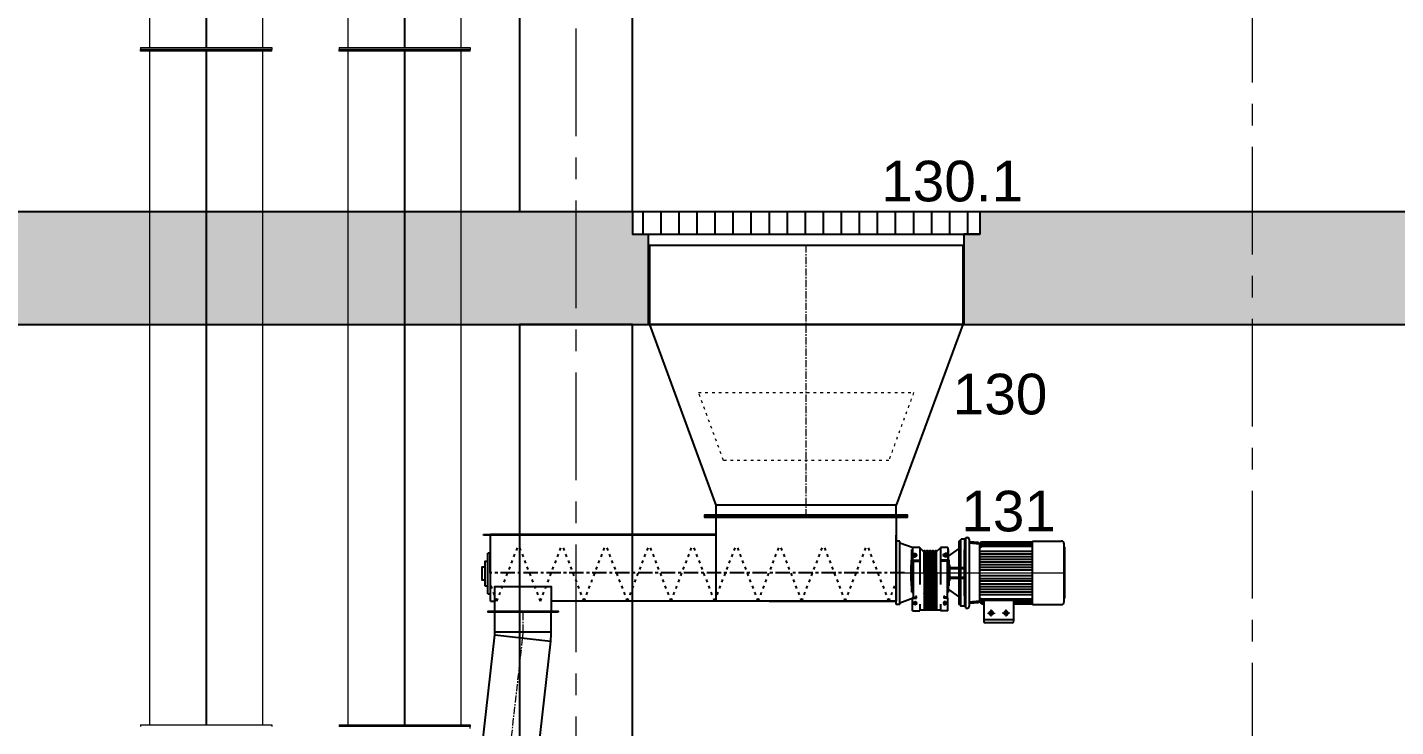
# Model space of a CAD drawing. Header units: millimetres. Extents: x 3220 to 226993, y 817 to 176024.
# Drawn here: x 200218 to 206285, y 75261 to 78358 of the extents above; entities that cross this region are included whole.
import ezdxf

# ---------------------------------------------------------------- set-up
doc = ezdxf.new("R2010")
doc.units = ezdxf.units.MM
for name, pattern in [('ACAD_ISO03W100', [30, 12, -18]), ('AXES', [50.8, 31.75, -6.35, 6.35, -6.35]), ('CENTER', [10.16, 6.35, -1.27, 1.27, -1.27]), ('DASHED2', [9.525, 6.35, -3.175])]:
    doc.linetypes.add(name, pattern=pattern)
for name, color, linetype, lineweight in [('Axe', 1, 'AXES', 9), ('Cache', 3, 'ACAD_ISO03W100', 13), ('RAHMEN025', 7, 'Continuous', 50)]:
    doc.layers.add(name, color=color, linetype=linetype, lineweight=lineweight)
for name, color, linetype in [('D3', 7, 'Continuous'), ('Repère', 76, 'Continuous'), ('TB', 7, 'Continuous')]:
    doc.layers.add(name, color=color, linetype=linetype)
doc.layers.add('Sichtbare Kanten(DIN)', color=7, linetype='Continuous', lineweight=50, true_color=0x3f3f3f)
doc.styles.get("Standard").update_dxf_attribs({"font": 'arial.ttf'})

# ---------------------------------------------------------------- blocks, each defined once
blk = doc.blocks.new('SECTION D-E')
h = blk.add_hatch()
h.set_pattern_fill('AR-CONC', color=256, scale=3)
h.paths.add_polyline_path([(-250, 0), (-1500, 0), (-1500, -500), (-250, -500)])
h.paths.add_polyline_path([(0, 0), (-250, 0), (-250, -500), (0, -500)])
h.paths.add_polyline_path([(250, 0), (0, 0), (0, -500), (250, -500)])
h.paths.add_polyline_path([(3000, 0), (250, 0), (250, -500), (3000, -500)])
h.paths.add_polyline_path([(6000, 0), (3000, 0), (3000, -500), (3250, -500), (6000, -500)])
h.paths.add_polyline_path([(9000, 0), (6000, 0), (6000, -500), (6250, -500), (9000, -500)])
h.paths.add_polyline_path([(23750, 0), (15000, 0), (15000, -500), (23750, -500)])
h.paths.add_polyline_path([(24000, 0), (23750, 0), (23750, -500), (24000, -500)])
h.paths.add_polyline_path([(24250, 0), (24000, 0), (24000, -500), (24250, -500)])
h.paths.add_polyline_path([(32500, 0), (24250, 0), (24250, -500), (32500, -500)])
h.paths.add_polyline_path([(9070, -100), (9000, -100), (9000, -500), (9070, -500)])
h.paths.add_polyline_path([(9000, -100), (9000, -500), (12000, -500), (12000, 0), (9000, 0)])
h.paths.add_polyline_path([(13720, -100), (13720, -500), (15000, -500), (15000, 0), (13790, 0), (13790, -100)])
h.paths.add_polyline_path([(12320, -500), (12320, -100), (12250, -100), (12250, 0), (12000, 0), (12000, -500)])
for p, q in [((-1500, 0), (32500, 0)), ((12250, -100), (13790, -100)), ((-1500, -500), (32500, -500))]:
    blk.add_line(p, q)
for points in [[(11750, 0), (12250, 0), (12250, 4500), (11750, 4500)], [(11750, -3500), (12250, -3500), (12250, -500), (11750, -500)]]:
    blk.add_lwpolyline(points, close=True)
for points in [[(12250, 0), (12250, -100), (12320, -100), (12320, -500)], [(13790, 0), (13790, -100), (13720, -100), (13720, -500)]]:
    blk.add_lwpolyline(points)
at = {"color": 4}
for points in [[(12297.2, -100), (12297.2, 0)], [(12377.2, -100), (12377.2, 0)], [(12457.2, -100), (12457.2, 0)], [(12537.2, -100), (12537.2, 0)], [(12617.2, -100), (12617.2, 0)], [(12697.2, -100), (12697.2, 0)], [(12777.2, -100), (12777.2, 0)], [(12857.2, -100), (12857.2, 0)], [(12937.2, -100), (12937.2, 0)], [(13017.2, -100), (13017.2, 0)], [(13097.2, -100), (13097.2, 0)], [(13177.2, -100), (13177.2, 0)], [(13257.2, -100), (13257.2, 0)], [(13337.2, -100), (13337.2, 0)], [(13417.2, -100), (13417.2, 0)], [(13497.2, -100), (13497.2, 0)], [(13577.2, -100), (13577.2, 0)], [(13657.2, -100), (13657.2, 0)], [(13737.2, -100), (13737.2, 0)]]:
    blk.add_lwpolyline(points, dxfattribs=at)
at = {"layer": 'Axe', "ltscale": 15}
for p, q in [((12000, -5000), (12000, 33323.9)), ((15000, -4000), (15000, 33323.9))]:
    blk.add_line(p, q, dxfattribs=at)
blk = doc.blocks.new('be 500 pied F')
at = {"layer": 'Sichtbare Kanten(DIN)', "color": 5, "lineweight": 0}
for p, q in [((731, 1718.2), (515.3, 1718.2)), ((731, 1710.2), (731, 1718.2))]:
    blk.add_line(p, q, dxfattribs=at)
blk = doc.blocks.new('be 500 gain 2000')
at = {"layer": 'Sichtbare Kanten(DIN)', "color": 5, "lineweight": 0}
for p, q in [((0, -291), (0, 291)), ((8, 291), (0, 291)), ((8, 291), (8, -291)), ((1992, 250.5), (8, 250.5)), ((1992, -291), (1992, 291)), ((1992, 291), (2000, 291)), ((2000, 291), (2000, -291)), ((8, 1), (1992, 1)), ((1992, 0), (8, 0)), ((8, -291), (0, -291)), ((1992, -250.5), (8, -250.5)), ((1992, -291), (2000, -291))]:
    blk.add_line(p, q, dxfattribs=at)
blk = doc.blocks.new('132')
at = {"layer": 'Sichtbare Kanten(DIN)', "color": 5, "lineweight": 0}
for p, q in [((-731, 4218.2), (-149, 4218.2)), ((-731, 4210.2), (-731, 4218.2)), ((-149, 4210.2), (-731, 4210.2)), ((-690.5, 1226.2), (-690.5, 4210.2)), ((-440, 1226.2), (-440, 4210.2)), ((-439, 4210.2), (-439, 1226.2)), ((-189.5, 1226.2), (-189.5, 4210.2)), ((-149, 4210.2), (-149, 4218.2)), ((149, 4218.2), (731, 4218.2)), ((149, 4210.2), (149, 4218.2)), ((731, 4210.2), (149, 4210.2)), ((189.5, 1226.2), (189.5, 4210.2)), ((440, 1226.2), (440, 4210.2)), ((441, 4210.2), (441, 1226.2)), ((690.5, 1226.2), (690.5, 4210.2)), ((731, 4210.2), (731, 4218.2)), ((-731, 1226.2), (-149, 1226.2)), ((-731, 1226.2), (-731, 1218.2)), ((-149, 1226.2), (-149, 1218.2)), ((149, 1226.2), (731, 1226.2)), ((149, 1226.2), (149, 1218.2)), ((731, 1218.2), (149, 1218.2)), ((731, 1226.2), (731, 1218.2))]:
    blk.add_line(p, q, dxfattribs=at)
at = {"color": 5, "lineweight": 0, "rotation": 270}
for p in [(-440, 6218.2), (440, 6218.2)]:
    blk.add_blockref('be 500 gain 2000', p, dxfattribs=at)
blk.add_blockref('be 500 pied F', (0, -500))
blk = doc.blocks.new('130')
at = {"color": 34}
for p, q in [((695, 0), (-695, 0)), ((695, -350), (-695, -350))]:
    blk.add_line(p, q, dxfattribs=at)
for points in [[(-695, 0), (-695, -350), (-400, -1150.5)], [(695, 0), (695, -350), (400, -1150.5)]]:
    blk.add_lwpolyline(points, dxfattribs=at)
for points in [[(-400, -1195.5), (400, -1195.5), (400, -1150.5), (-400, -1150.5)], [(-450, -1200.5), (450, -1200.5), (450, -1195.5), (-450, -1195.5)]]:
    blk.add_lwpolyline(points, close=True, dxfattribs=at)
at = {"layer": 'Axe'}
blk.add_line((0, -1200.5), (0, 0), dxfattribs=at)
at = {"layer": 'Cache', "color": 3}
blk.add_lwpolyline([(-477, -652.3), (477, -652.3), (366.5, -952.3), (-366.5, -952.3)], close=True, dxfattribs=at)
blk = doc.blocks.new('A$C1187285E')
at = {"layer": 'Axe'}
for p, q in [((-164.2, 124.2), (-164.2, 104.3)), ((-122.3, 124.2), (-122.3, 104.3)), ((-174.9, 114.3), (-153.5, 114.3)), ((-111.6, 114.3), (-133.1, 114.3))]:
    blk.add_line(p, q, dxfattribs=at)
at = {"layer": 'Axe', "ltscale": 30}
blk.add_line((163.6, 0), (-331, 0), dxfattribs=at)
at = {"layer": 'D3', "color": 5, "ltscale": 10}
for p, q in [((-185.2, 78.7), (-185.2, 137.8)), ((-185.2, 133.6), (-101.4, 133.6)), ((-181, 142), (-105.6, 142)), ((-101.4, 78.7), (-101.4, 137.8)), ((-329.3, 81.7), (-329.3, -81.7)), ((-239.6, 90.1), (-320.9, 90.1)), ((-239.6, 90.1), (-239.6, -90.1)), ((-185.2, 88.1), (-239.6, 88.1)), ((-185.2, 85.6), (-239.6, 85.6)), ((-185.2, 83.1), (-239.6, 83.1)), ((-239.6, 79.7), (-185.2, 79.7)), ((-185.2, 78.7), (-101.4, 78.7)), ((-95.1, 88.1), (-101.4, 88.1)), ((-95.1, 85.6), (-101.4, 85.6)), ((-95.1, 83.1), (-101.4, 83.1)), ((-101.4, 79.7), (-95.1, 79.7)), ((-95.1, 88.1), (-88.8, 81.5)), ((-95.1, 85.6), (-88.8, 80.7)), ((-95.1, 83.1), (-88.8, 79.9)), ((-95.1, 79.7), (-88.8, 74.8)), ((-88.8, 80.4), (-60, 83)), ((-88.8, -81.5), (-88.8, 80.4)), ((-86.3, 84.9), (-60, 87.2)), ((-86.3, 80.7), (-86.3, 84.9)), ((-60, -95), (-60, 95)), ((-50, 100), (-55, 100)), ((-50, 100), (-50, -100)), ((-329.3, 73.8), (-331, 72.1)), ((-331, 72.1), (-331, -72.1)), ((-239.6, 74.7), (-95.1, 74.7)), ((-88.8, 61.1), (-239.6, 61.1)), ((-88.8, 53.5), (-239.6, 53.5)), ((-88.8, 46), (-239.6, 46)), ((-95.1, 74.7), (-88.8, 69.8)), ((-46.5, 65), (-50, 65)), ((-46.5, 65), (-46.5, -65)), ((-88.8, 38.4), (-239.6, 38.4)), ((-88.8, 30.8), (-239.6, 30.8)), ((-88.8, 23.2), (-239.6, 23.2)), ((-88.8, 15.7), (-239.6, 15.7)), ((-88.8, 8.1), (-239.6, 8.1)), ((0, 12), (-46.5, 12)), ((-5, 15), (-45, 15)), ((-45, 15), (-45, 12)), ((-5, 12), (-5, 15)), ((0, -12), (0, 12)), ((-88.8, -8.1), (-239.6, -8.1)), ((-88.8, -15.7), (-239.6, -15.7)), ((-88.8, -23.2), (-239.6, -23.2)), ((-88.8, -30.8), (-239.6, -30.8)), ((-88.8, -38.4), (-239.6, -38.4)), ((0, -12), (-46.5, -12)), ((-329.3, -73.8), (-331, -72.1)), ((-88.8, -46), (-239.6, -46)), ((-88.8, -53.5), (-239.6, -53.5)), ((-88.8, -61.1), (-239.6, -61.1)), ((-239.6, -74.7), (-95.1, -74.7)), ((-95.1, -74.7), (-88.8, -69.8)), ((-95.1, -79.7), (-88.8, -74.8)), ((-46.5, -65), (-50, -65)), ((-239.6, -90.1), (-320.9, -90.1)), ((-101.4, -79.7), (-239.6, -79.7)), ((-95.1, -83.1), (-239.6, -83.1)), ((-95.1, -85.6), (-239.6, -85.6)), ((-95.1, -88.1), (-239.6, -88.1)), ((-101.4, -79.7), (-95.1, -79.7)), ((-95.1, -83.1), (-88.8, -79.9)), ((-95.1, -85.6), (-88.8, -80.7)), ((-95.1, -88.1), (-88.8, -81.5)), ((-88.8, -81.5), (-60, -84)), ((-86.3, -85.9), (-86.3, -81.7)), ((-86.3, -85.9), (-60, -88.2)), ((-50, -100), (-55, -100))]:
    blk.add_line(p, q, dxfattribs=at)
for centre in [(-164.2, 114.3), (-122.3, 114.3)]:
    blk.add_circle(centre, 5.28, dxfattribs=at)
for centre, radius, start, end in [((-181, 137.8), 4.19, 90, 180), ((-164.2, 114.3), 5.72, 90, 0), ((-122.3, 114.3), 5.72, 180, 90), ((-105.6, 137.8), 4.19, 0, 90), ((-320.9, 81.7), 8.38, 90, 180), ((-55, 95), 5, 90, 180), ((-320.9, -81.7), 8.38, 180, 270), ((-55, -95), 5, 180, 270)]:
    blk.add_arc(centre, radius, start, end, dxfattribs=at)
blk = doc.blocks.new('reducteur')
at = {"layer": 'Axe', "linetype": 'CENTER', "ltscale": 40}
for p, q in [((92.2, 134.4), (75, 134.4)), ((83.6, 125.8), (83.6, 143)), ((207.8, 134.4), (225, 134.4)), ((216.4, 125.8), (216.4, 143)), ((64, -78.1), (92.2, -78.1)), ((83.6, -69.5), (83.6, -86.7)), ((235.9, -78.1), (207.8, -78.1)), ((216.4, -69.5), (216.4, -86.7))]:
    blk.add_line(p, q, dxfattribs=at)
at = {"layer": 'D3', "color": 252, "linetype": 'ByBlock'}
for p, q in [((15.6, 140.6), (0, 140.6)), ((0, 140.6), (0, -140.6)), ((15.6, 140.6), (15.6, -140.6)), ((15.6, 132.8), (74.2, 111.5)), ((71.9, 168.8), (104.7, 168.8)), ((71.9, 168.8), (71.9, 111.7)), ((104.7, 138.4), (104.7, 168.8)), ((195.3, 165.6), (104.7, 165.6)), ((123.2, 68.7), (123.2, 163.3)), ((127.9, 68.7), (127.9, 163.3)), ((135.7, 68.7), (135.7, 163.3)), ((140.4, 68.7), (140.4, 163.3)), ((148.2, 68.7), (148.2, 163.3)), ((152.9, 68.7), (152.9, 163.3)), ((160.7, 68.7), (160.7, 163.3)), ((165.4, 68.7), (165.4, 163.3)), ((173.2, 68.7), (173.2, 163.3)), ((177.9, 68.7), (177.9, 163.3)), ((195.3, 138.4), (195.3, 168.8)), ((228.1, 168.8), (195.3, 168.8)), ((228.1, 168.8), (228.1, 111.7)), ((68.7, 85.2), (68.7, -103.1)), ((68.7, 85.2), (75, 85.2)), ((71.9, 111.7), (75, 108.6)), ((71.9, 111.7), (89.7, 111.7)), ((75, -52.3), (75, 108.6)), ((75, 108.6), (88.9, 108.6)), ((123.2, -2.6), (123.2, 91.9)), ((127.9, -2.6), (127.9, 91.9)), ((135.7, -2.6), (135.7, 91.9)), ((140.4, -2.6), (140.4, 91.9)), ((148.2, -2.6), (148.2, 91.9)), ((152.9, -2.6), (152.9, 91.9)), ((160.7, -2.6), (160.7, 91.9)), ((165.4, -2.6), (165.4, 91.9)), ((173.2, -2.6), (173.2, 91.9)), ((177.9, -2.6), (177.9, 91.9)), ((228.1, 111.7), (210.3, 111.7)), ((225, 108.6), (211.1, 108.6)), ((228.1, 111.7), (225, 108.6)), ((225, -52.3), (225, 108.6)), ((231.2, 85.2), (225, 85.2)), ((231.2, 85.2), (231.2, -103.1)), ((64, -35.2), (64, 35.2)), ((64, 35.2), (66.4, 35.2)), ((66.4, 57.8), (68.7, 57.8)), ((66.4, -57.8), (66.4, 57.8)), ((104.7, -112.5), (104.7, 52.3)), ((195.3, -112.5), (195.3, 52.3)), ((233.6, 57.8), (231.2, 57.8)), ((233.6, -57.8), (233.6, 57.8)), ((235.9, 35.2), (233.6, 35.2)), ((235.9, -35.2), (235.9, 35.2)), ((64, -35.2), (66.4, -35.2)), ((66.4, -57.8), (68.7, -57.8)), ((71.9, -55.5), (75, -52.3)), ((71.9, -55.5), (104.7, -55.5)), ((71.9, -71.1), (71.9, -55.5)), ((75, -52.3), (104.7, -52.3)), ((122.6, -96.9), (122.6, -2.3)), ((127.3, -96.9), (127.3, -2.3)), ((135.1, -96.9), (135.1, -2.3)), ((139.8, -96.9), (139.8, -2.3)), ((147.6, -96.9), (147.6, -2.3)), ((152.3, -96.9), (152.3, -2.3)), ((160.1, -96.9), (160.1, -2.3)), ((164.8, -96.9), (164.8, -2.3)), ((172.6, -96.9), (172.6, -2.3)), ((177.3, -96.9), (177.3, -2.3)), ((225, -52.3), (195.3, -52.3)), ((228.1, -55.5), (195.3, -55.5)), ((228.1, -55.5), (225, -52.3)), ((228.1, -71.1), (228.1, -55.5)), ((233.6, -57.8), (231.2, -57.8)), ((235.9, -35.2), (233.6, -35.2)), ((15.6, -132.8), (74.2, -111.5)), ((68.7, -103.1), (71.9, -103.1)), ((71.9, -71.1), (83.6, -71.1)), ((71.9, -85.2), (83.6, -85.2)), ((71.9, -112.5), (71.9, -85.2)), ((104.7, -112.5), (71.9, -112.5)), ((122.6, -92.2), (104.7, -110.2)), ((127.3, -76.6), (135.1, -76.6)), ((139.8, -76.6), (147.6, -76.6)), ((160.1, -76.6), (152.3, -76.6)), ((172.6, -76.6), (164.8, -76.6)), ((177.3, -92.2), (195.3, -110.2)), ((228.1, -112.5), (195.3, -112.5)), ((228.1, -71.1), (216.4, -71.1)), ((228.1, -85.2), (216.4, -85.2)), ((228.1, -112.5), (228.1, -85.2)), ((231.2, -103.1), (228.1, -103.1)), ((15.6, -140.6), (0, -140.6))]:
    blk.add_line(p, q, dxfattribs=at)
for centre in [(83.6, 134.4), (216.4, 134.4)]:
    blk.add_circle(centre, 7.03, dxfattribs=at)
for centre, radius, start, end in [((125.6, 163.3), 2.34, 0, 180), ((138.1, 163.3), 2.34, 0, 180), ((150.6, 163.3), 2.34, 0, 180), ((163.1, 163.3), 2.34, 0, 180), ((175.6, 163.3), 2.34, 0, 180), ((85.3, 106.2), 3.12, 273.39581, 350.42294), ((150, 95.3), 62.5, 164.78154, 170.42294), ((125.6, 91.9), 2.34, 0, 180), ((138.1, 91.9), 2.34, 0, 180), ((150.6, 91.9), 2.34, 0, 180), ((163.1, 91.9), 2.34, 0, 180), ((175.6, 91.9), 2.34, 0, 180), ((150, 95.3), 62.5, 9.57706, 15.21846), ((214.7, 106.2), 3.12, 189.57706, 266.60419), ((125, -2.3), 2.34, 0, 180), ((137.5, -2.3), 2.34, 0, 180), ((150, -2.3), 2.34, 0, 180), ((162.5, -2.3), 2.34, 0, 180), ((175, -2.3), 2.34, 0, 180), ((83.6, -78.1), 7.03, 270, 90), ((125, -96.9), 2.34, 180, 0), ((137.5, -96.9), 2.34, 180, 0), ((150, -96.9), 2.34, 180, 0), ((162.5, -96.9), 2.34, 180, 0), ((175, -96.9), 2.34, 180, 0), ((216.4, -78.1), 7.03, 90, 270)]:
    blk.add_arc(centre, radius, start, end, dxfattribs=at)
at = {"layer": 'TB', "color": 252, "linetype": 'Continuous', "lineweight": 25, "ltscale": 2}
for p, q in [((277.6, -139.1), (277.6, 139.1)), ((285.4, 140.6), (279.2, 140.6)), ((285.4, -146.9), (285.4, 146.9)), ((302.6, 148.4), (287, 148.4)), ((302.6, -148.4), (302.6, 148.4)), ((231.2, 73.4), (277.6, 105.9)), ((231.2, -73.4), (277.6, -105.9)), ((285.4, -140.6), (279.2, -140.6)), ((302.6, -148.4), (287, -148.4))]:
    blk.add_line(p, q, dxfattribs=at)
at = {"layer": 'TB', "color": 252, "linetype": 'DASHED2', "lineweight": 25, "ltscale": 30}
for p, q in [((302.6, 21.9), (230.7, 21.9)), ((302.6, -21.9), (230.7, -21.9))]:
    blk.add_line(p, q, dxfattribs=at)
at = {"layer": 'TB', "color": 252, "linetype": 'Continuous', "lineweight": 25, "ltscale": 2}
for centre, start, end in [((279.2, 139.1), 90, 180), ((287, 146.9), 90, 180), ((279.2, -139.1), 180, 270), ((287, -146.9), 180, 270)]:
    blk.add_arc(centre, 1.56, start, end, dxfattribs=at)
blk = doc.blocks.new('131')
for p, q in [((-400, -3), (-400, -375)), ((400, -3), (400, -375)), ((-400, -140, 0), (-400, -83, 0)), ((400, -80, 0), (1400, -80)), ((400, -83, 0), (1400, -83)), ((1430, -80), (1400, -80)), ((1400, -375, 0), (1400, -83)), ((1400, -83), (1430, -83)), ((1430, -83), (1430, -80)), ((-400, -375, 0), (-400, -140, 0)), ((1399.9, -163.3, 0), (1411.4, -163.3, 0)), ((1399.9, -343.3, 0), (1400.1, -163.3, 0)), ((1411.4, -343.3, 0), (1411.4, -163.3, 0)), ((1411.4, -343.3, 0), (1399.9, -343.3, 0)), ((-400, -375, 0), (25.3, -375)), ((20, -375, 0), (-400, -375, 0)), ((-174.1, -375, 0), (612.9, -375, 0)), ((163.3, -375, 0), (-150, -375, 0)), ((163.3, -375, 0), (-34.7, -375)), ((612.9, -375, 0), (1130, -375, 0)), ((1380, -375, 0), (1380, -375, 0)), ((1400, -375, 0), (1380, -375, 0))]:
    blk.add_line(p, q)
at = {"color": 3, "linetype": 'ACAD_ISO03W100'}
for p, q in [((-367.2, -375, 0), (-270.6, -125, 0)), ((-174.1, -375, 0), (-270.6, -125, 0)), ((-174.1, -375, 0), (-77.5, -125, 0)), ((19.1, -375, 0), (-77.5, -125, 0)), ((19.1, -375, 0), (115.6, -125, 0)), ((212.2, -375, 0), (115.6, -125, 0)), ((212.2, -375, 0), (308.7, -125, 0)), ((405.3, -375, 0), (308.7, -125, 0)), ((405.3, -375, 0), (501.8, -125, 0)), ((598.4, -375, 0), (501.8, -125, 0)), ((598.4, -375, 0), (695, -125, 0)), ((791.5, -375, 0), (695, -125, 0)), ((791.5, -375, 0), (888.1, -125, 0)), ((984.6, -375, 0), (888.1, -125, 0)), ((984.6, -375, 0), (1081.2, -125, 0)), ((1177.8, -375, 0), (1081.2, -125, 0)), ((1177.8, -375, 0), (1274.3, -125, 0)), ((1370.9, -375, 0), (1274.3, -125, 0)), ((-367.2, -375, 0), (-400, -290, 0)), ((1370.9, -375, 0), (1400, -299.6, 0))]:
    blk.add_line(p, q, dxfattribs=at)
at = {"color": 1, "linetype": 'CENTER', "ltscale": 10}
blk.add_line((-436.1, -250, 0), (1400, -250, 0), dxfattribs=at)
blk.add_lwpolyline([(-450, 0), (450, 0), (450, -3), (-450, -3)], close=True)
at = {"elevation": 0}
for points in [[(1424.1, -307.3), (1411.4, -307.3), (1411.4, -199.3), (1424.1, -199.3)], [(1424.1, -223.3), (1424.1, -283.3), (1436.1, -283.3), (1436.1, -223.3)], [(1100, -425), (1410, -425), (1410, -420), (1100, -420)]]:
    blk.add_lwpolyline(points, close=True, dxfattribs=at)
for points in [[(1380, -420), (1380, -310), (1130, -310), (1130, -420)], [(1130, -425), (1380, -425)]]:
    blk.add_lwpolyline(points, dxfattribs=at)
at = {"rotation": 180}
blk.add_blockref('reducteur', (-400, -250, 0), dxfattribs=at)
at = {"layer": 'RAHMEN025', "color": 7, "ltscale": 10, "xscale": -1.5625, "yscale": 1.5625, "zscale": 1.5625, "rotation": 180}
blk.add_blockref('A$C1187285E', (-629.9, -250, 0), dxfattribs=at)

msp = doc.modelspace()

# ---------------------------------------------------------------- linework, layer by layer
at = {"color": 4}
for p, q in [((202290, 75666.9), (202538.5, 75638.9)), ((202290.8, 75681), (202540.8, 75681))]:
    msp.add_line(p, q, dxfattribs=at)
for points in [[(202129.8, 74142.4), (202129.8, 74228.3, -0.028143), (202132.2, 74270.4), (202290, 75666.9, 0.028143), (202290.8, 75681), (202290.8, 75766.9)], [(202379.8, 74142.4), (202379.8, 74228.3, -0.028143), (202380.6, 74242.3), (202538.5, 75638.9, 0.028143), (202540.8, 75681), (202540.8, 75766.9)]]:
    msp.add_lwpolyline(points, format="xyb", dxfattribs=at)
at = {"layer": 'Axe'}
msp.add_lwpolyline([(202254.8, 74142.4), (202254.8, 74228.3, -0.028143), (202256.4, 74256.3), (202414.3, 75652.9, 0.028143), (202415.8, 75681), (202415.8, 75766.9)], format="xyb", dxfattribs=at)

# ---------------------------------------------------------------- block references
at = {"color": 2}
msp.add_blockref('SECTION D-E', (190650.8, 77542.4), dxfattribs=at)
for name, p in [('132', (201450.8, 74042.4)), ('130', (203670.8, 77392.4))]:
    msp.add_blockref(name, p)
at = {"xscale": -1}
msp.add_blockref('131', (203670.8, 76191.9), dxfattribs=at)

# ---------------------------------------------------------------- texts
at = {"layer": 'Repère', "char_height": 180, "attachment_point": 1}
for s, insert in [('130.1', (204003.9, 77767.3)), ('130', (204321, 76823.8)), ('131', (204359.1, 76305.4))]:
    msp.add_mtext_dynamic_manual_height_columns(s, width=631.382, gutter_width=12.5, heights=[0], dxfattribs=dict(at, insert=insert))

doc.saveas('drawing.dxf')
